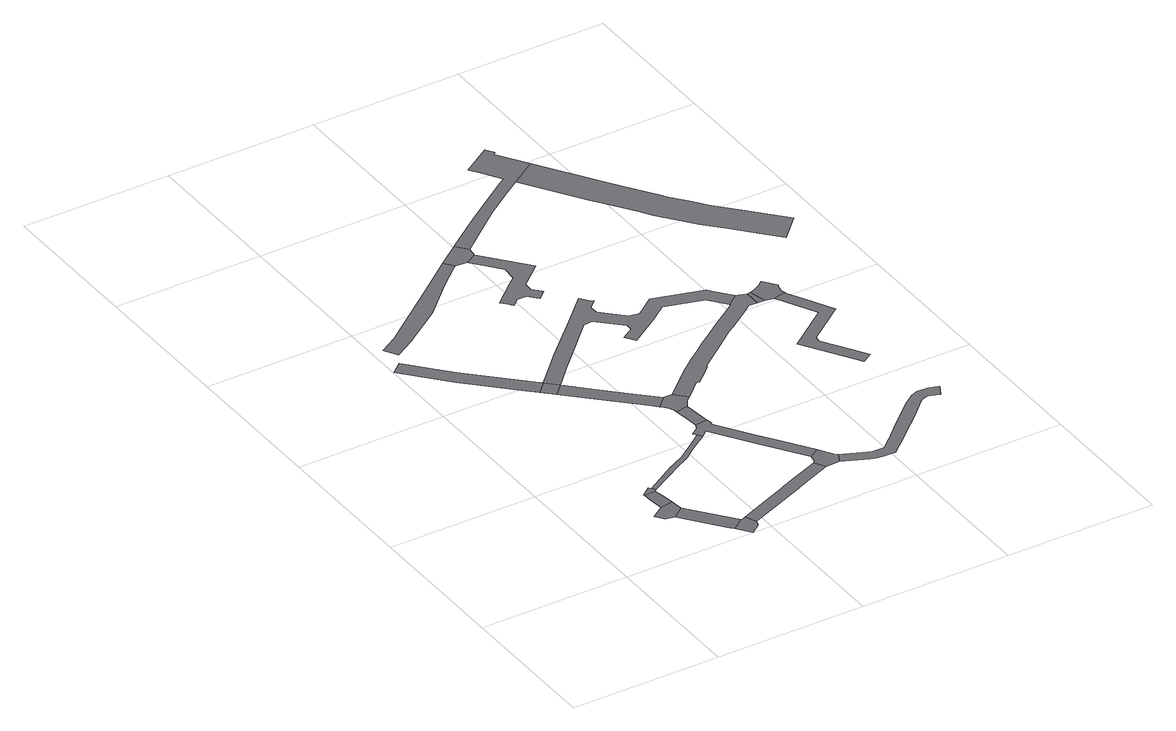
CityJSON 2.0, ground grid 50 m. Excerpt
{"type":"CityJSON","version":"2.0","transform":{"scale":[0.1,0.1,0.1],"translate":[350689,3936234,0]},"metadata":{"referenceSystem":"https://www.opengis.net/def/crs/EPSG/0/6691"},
"CityObjects":{
"road1":{"type":"Road","geometry":[{"type":"MultiSurface","lod":"1","boundaries":[[[0,1,2,3,4,5]]]}]},
"road2":{"type":"Road","attributes":{"RoadStructureAttribute.sectionType":"1"},"geometry":[{"type":"MultiSurface","lod":"1","boundaries":[[[4,6,7,8,9,10,5]]]}]},
"road3":{"type":"Road","geometry":[{"type":"MultiSurface","lod":"1","boundaries":[[[11,8,7,12,13,14]]]}]},
"road4":{"type":"Road","attributes":{"RoadStructureAttribute.sectionType":"1"},"geometry":[{"type":"MultiSurface","lod":"1","boundaries":[[[15,3,2,16,17,18]]]}]},
"road5":{"type":"Road","geometry":[{"type":"MultiSurface","lod":"1","boundaries":[[[17,19,20,21,22,23,18]]]}]},
"road6":{"type":"Road","attributes":{"RoadStructureAttribute.sectionType":"1"},"geometry":[{"type":"MultiSurface","lod":"1","boundaries":[[[24,25,26,27,28,29,30,31,32]]]}]},
"road7":{"type":"Road","attributes":{"RoadStructureAttribute.sectionType":"1"},"geometry":[{"type":"MultiSurface","lod":"1","boundaries":[[[33,34,35,36,37,38,39,13,12,40,41,42,43,44,45]]]}]},
"road8":{"type":"Road","geometry":[{"type":"MultiSurface","lod":"1","boundaries":[[[31,46,47,32]]]}]},
"road9":{"type":"Road","attributes":{"RoadStructureAttribute.sectionType":"1"},"geometry":[{"type":"MultiSurface","lod":"1","boundaries":[[[48,49,50,51,52,53,54,55,56,22,21]]]}]},
"road10":{"type":"Road","attributes":{"RoadStructureAttribute.sectionType":"1"},"geometry":[{"type":"MultiSurface","lod":"1","boundaries":[[[57,58,59,60,61,62,63,64,65,66,67,68,69,70]]]}]},
"road11":{"type":"Road","attributes":{"RoadStructureAttribute.sectionType":"1"},"geometry":[{"type":"MultiSurface","lod":"1","boundaries":[[[71,72,73,74,47,46,75,76,77]]]}]},
"road12":{"type":"Road","geometry":[{"type":"MultiSurface","lod":"1","boundaries":[[[78,79,80,81,82,83,84]]]}]},
"road13":{"type":"Road","attributes":{"RoadStructureAttribute.sectionType":"1"},"geometry":[{"type":"MultiSurface","lod":"1","boundaries":[[[85,86,87,88,89,90,91,92,93,81,80,94,95,33,45]]]}]},
"road14":{"type":"Road","geometry":[{"type":"MultiSurface","lod":"1","boundaries":[[[96,97,98,71,77,99,100,101,78,84]]]}]},
"road15":{"type":"Road","geometry":[{"type":"MultiSurface","lod":"1","boundaries":[[[102,103,104,105,88,87,106,52,51]]]}]},
"road16":{"type":"Road","geometry":[{"type":"MultiSurface","lod":"1","boundaries":[[[64,107,108,109,110,111,65]]]}]},
"road17":{"type":"Road","attributes":{"RoadStructureAttribute.sectionType":"1"},"geometry":[{"type":"MultiSurface","lod":"1","boundaries":[[[107,112,113,114,115,116,117,118,119,120,121,122,123,124,125,126,127,128,108]]]}]},
"road18":{"type":"Road","geometry":[{"type":"MultiSurface","lod":"1","boundaries":[[[47,129,130,131,132,133,134,135,136,137,138,139,140,141,142,143,144,145,146,147,148,149,150,151,152,153,154,155,156,157,158,159,160,161,162,32]]]}]},
"road19":{"type":"Road","attributes":{"RoadStructureAttribute.sectionType":"1"},"geometry":[{"type":"MultiSurface","lod":"1","boundaries":[[[145,144,163,164,165,166,167,168,169,170,171,172,173,174,175,176,177,178,98,97,179,180,181,182,183,184,185,186,187,188,189,190,191,192,193,194,195]]]}]},
"road20":{"type":"Road","attributes":{"RoadStructureAttribute.sectionType":"1"},"geometry":[{"type":"MultiSurface","lod":"1","boundaries":[[[196,197,198,199,200,201,202,203,204,205,206,207,208,209,210,211,212,213,214,215,216,217,218,219,220,221,222,223,224,225,226,227,104,103]]]}]},
"road21":{"type":"Road","geometry":[{"type":"MultiSurface","lod":"1","boundaries":[[[228,229,230,231,232,233,234,235,110,109,236,237,238,239,240,241,242]]]}]},
"road22":{"type":"Road","attributes":{"RoadStructureAttribute.sectionType":"1"},"geometry":[{"type":"MultiSurface","lod":"1","boundaries":[[[243,244,245,246,247,248,249,250,251,252,253,254,255,256]]]}]},
"road23":{"type":"Road","geometry":[{"type":"MultiSurface","lod":"1","boundaries":[[[194,257,258,259,195]]]}]},
"road24":{"type":"Road","geometry":[{"type":"MultiSurface","lod":"1","boundaries":[[[260,261,262,263,264,258,257,251,250,265,266,267,268]]]}]},
"road25":{"type":"Road","attributes":{"function":"3","RoadStructureAttribute.sectionType":"1"},"geometry":[{"type":"MultiSurface","lod":"1","boundaries":[[[269,270,271,272,273,274,275,276,277,239,238,278,279,280,281,282,283,284,285,286,287,288]]]}]}
},
"vertices":[
[239,226,0],[260,198,0],[290,192,0],[329,223,0],[323,262,0],[281,255,0],
[317,306,0],[312,337,0],[274,334,0],[276,309,0],[279,275,0],
[274,338,0],[320,342,0],[311,354,0],[305,362,0],
[423,102,0],[394,57,0],[403,46,0],[443,77,0],
[438,1,0],[471,26,0],[477,45,0],[462,81,0],[451,76,0],
[163,1167,0],[129,1206,0],[41,1306,0],[4,1273,0],[53,1216,0],[128,1131,0],[286,976,0],[306,956,0],[341,992,0],
[574,522,0],[541,497,0],[500,466,0],[474,448,0],[439,431,0],[428,425,0],[421,421,0],[439,411,0],[480,432,0],[485,435,0],[520,462,0],[541,477,0],[584,507,0],
[342,921,0],[377,957,0],
[504,56,0],[662,120,0],[705,139,0],[804,181,0],[783,216,0],[671,170,0],[646,159,0],[641,157,0],[640,156,0],
[131,1383,0],[135,1385,0],[137,1387,0],[264,1476,0],[357,1566,0],[370,1579,0],[440,1640,0],[454,1651,0],[430,1681,0],[309,1587,0],[105,1428,0],[102,1425,0],[37,1387,0],[63,1343,0],
[596,741,0],[557,779,0],[539,797,0],[450,885,0],[412,852,0],[540,726,0],[561,705,0],
[589,657,0],[596,604,0],[600,569,0],[641,574,0],[638,594,0],[635,617,0],[629,663,0],
[606,525,0],[696,392,0],[795,247,0],[828,270,0],[764,364,0],[729,415,0],[718,431,0],[639,549,0],[643,552,0],[591,550,0],[566,534,0],
[647,690,0],[661,702,0],[627,740,0],[572,694,0],[581,682,0],[588,667,0],
[823,181,0],[849,181,0],[866,214,0],[861,220,0],[790,220,0],
[493,1647,0],[532,1671,0],[535,1701,0],[505,1739,0],[443,1691,0],
[567,1558,0],[563,1508,0],[537,1486,0],[459,1418,0],[474,1400,0],[488,1384,0],[508,1401,0],[513,1406,0],[543,1404,0],[544,1403,0],[571,1373,0],[601,1400,0],[596,1405,0],[574,1429,0],[575,1459,0],[583,1466,0],[652,1525,0],
[390,970,0],[439,1021,0],[485,1068,0],[605,1189,0],[626,1190,0],[636,1191,0],[710,1118,0],[710,1096,0],[669,1068,0],[691,1035,0],[802,1111,0],[805,1113,0],[849,1145,0],[975,1109,0],[976,1107,0],[1021,1051,0],[1060,1082,0],[1018,1134,0],[1005,1152,0],[1004,1152,0],[840,1200,0],[787,1161,0],[775,1153,0],[742,1156,0],[704,1194,0],[672,1226,0],[671,1255,0],[697,1278,0],[685,1291,0],[671,1307,0],[666,1313,0],[562,1212,0],[449,1103,0],[395,1047,0],
[1023,1048,0],[988,1023,0],[943,991,0],[917,973,0],[896,958,0],[880,946,0],[857,930,0],[846,922,0],[811,896,0],[795,884,0],[777,871,0],[744,844,0],[725,829,0],[716,821,0],[705,811,0],[672,782,0],[693,731,0],[700,738,0],[718,754,0],[731,754,0],[742,765,0],[749,771,0],[768,787,0],[789,805,0],[793,816,0],[873,877,0],[942,929,0],[968,946,0],[1042,999,0],[1053,1007,0],[1066,1016,0],[1094,1016,0],[1095,1071,0],
[933,146,0],[952,138,0],[970,137,0],[972,137,0],[996,135,0],[1014,134,0],[1033,151,0],[1054,169,0],[1128,235,0],[1160,264,0],[1204,306,0],[1227,327,0],[1252,334,0],[1286,324,0],[1289,323,0],[1309,358,0],[1305,360,0],[1276,369,0],[1250,372,0],[1243,372,0],[1242,372,0],[1215,363,0],[1185,340,0],[1183,339,0],[1100,265,0],[1050,217,0],[1039,207,0],[1011,182,0],[1001,173,0],[970,173,0],[960,173,0],[933,185,0],
[756,2057,0],[785,2014,0],[805,1984,0],[818,1963,0],[799,1950,0],[637,1838,0],[585,1799,0],[517,1748,0],[695,1831,0],[791,1898,0],[839,1931,0],[927,1990,0],[862,2087,0],[871,2093,0],[853,2121,0],
[1196,660,0],[1138,750,0],[1142,769,0],[1270,866,0],[1219,964,0],[1191,1017,0],[1192,1017,0],[1191,1019,0],[1150,1008,0],[1219,878,0],[1078,771,0],[1157,646,0],[1194,588,0],[1228,610,0],
[1120,1015,0],[1107,1073,0],[1096,1071,0],
[1165,1105,0],[1155,1097,0],[1147,1091,0],[1145,1090,0],[1126,1078,0],[1187,1033,0],[1188,1035,0],[1192,1055,0],[1197,1063,0],
[1424,1336,0],[1316,1453,0],[1254,1522,0],[1253,1523,0],[1213,1574,0],[1171,1628,0],[1154,1652,0],[1092,1742,0],[1056,1797,0],[844,1925,0],[968,1738,0],[1032,1645,0],[1062,1601,0],[1086,1566,0],[1130,1510,0],[1131,1509,0],[1174,1454,0],[1239,1383,0],[1296,1321,0],[1350,1262,0]
]}
